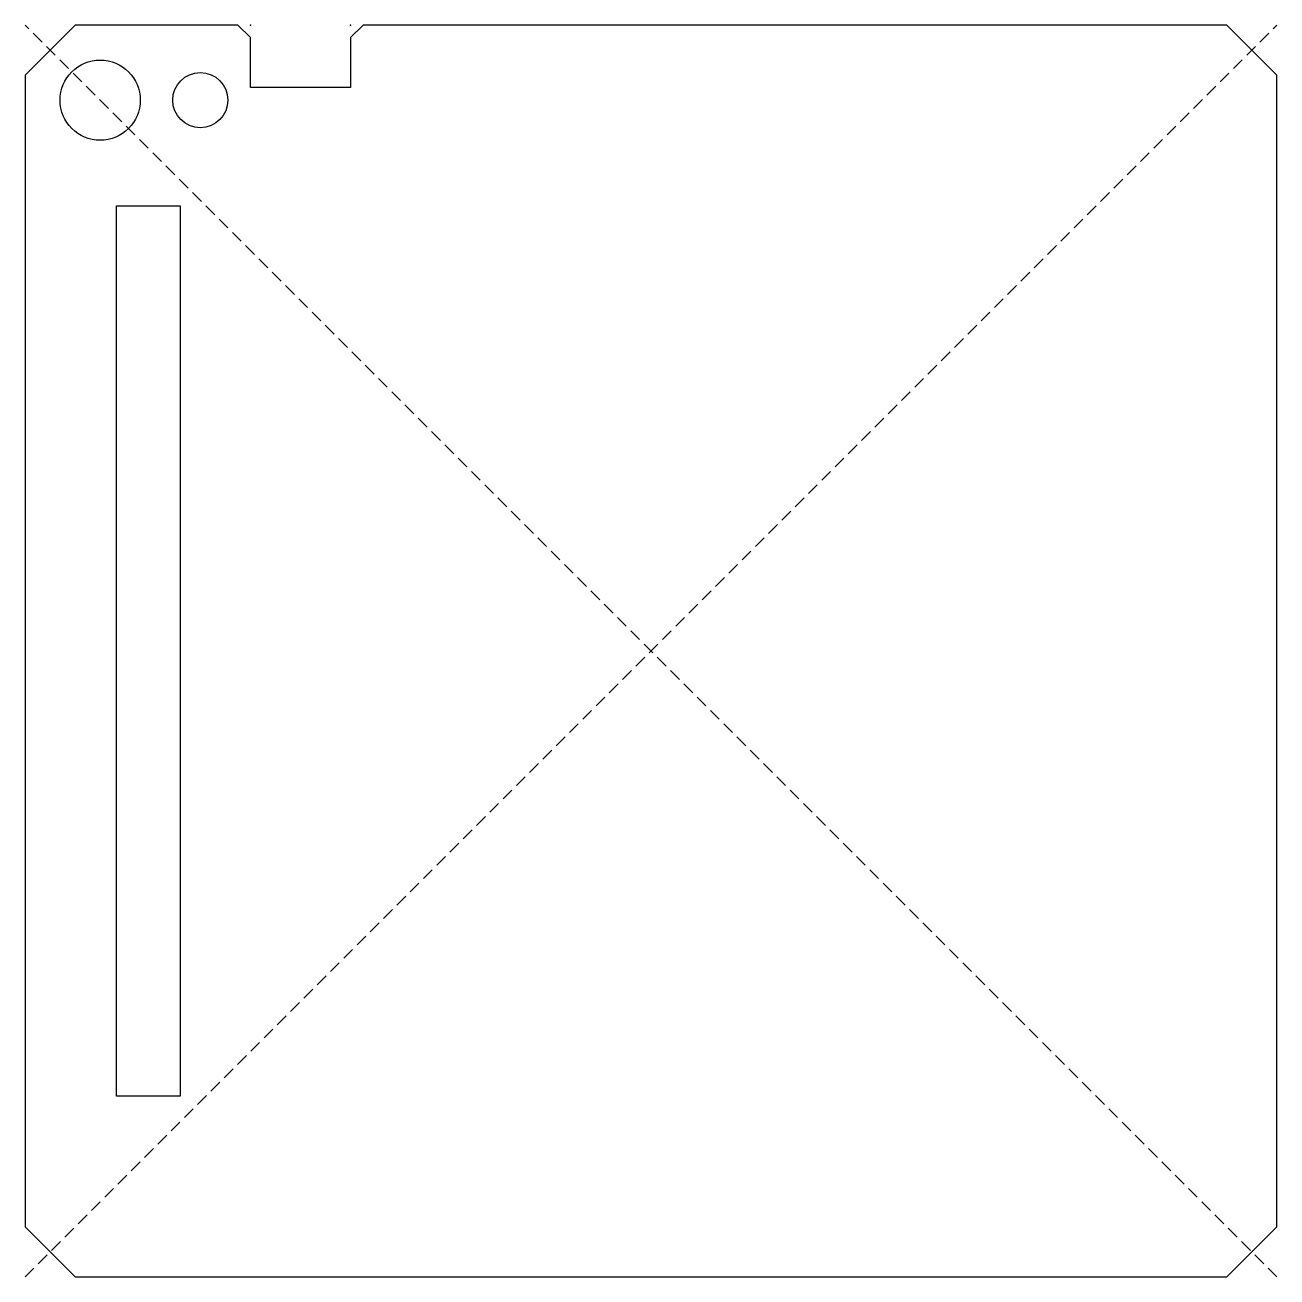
# Model space of a CAD drawing. Header units: millimetres. Extents: x -25 to 25, y -25 to 25.
import ezdxf

# ---------------------------------------------------------------- set-up
doc = ezdxf.new("R2010")
doc.units = ezdxf.units.MM
doc.linetypes.add('DASHED', pattern=[0.75, 0.5, -0.25])
doc.layers.get('0').update_dxf_attribs({"linetype": 'CONTINUOUS'})

msp = doc.modelspace()

# ---------------------------------------------------------------- linework, layer by layer
at = {"linetype": 'DASHED'}
for p, q in [((-25, -25), (25, 25)), ((25, -25), (-25, 25))]:
    msp.add_line(p, q, dxfattribs=at)
for points in [[(-23, -25), (23, -25), (25, -23), (25, 23), (23, 25), (-11.5, 25), (-12, 24.5), (-12, 22.5), (-16, 22.5), (-16, 24.5), (-16.5, 25), (-23, 25), (-25, 23), (-25, -23)], [(-21.35, 17.78), (-18.81, 17.78), (-18.81, -17.78), (-21.35, -17.78)]]:
    msp.add_lwpolyline(points, close=True)
for centre, radius in [((-22, 22), 1.6), ((-18, 22), 1.1)]:
    msp.add_circle(centre, radius)
for p in [(-16, 25), (-12, 25), (0, 0), (0, 0)]:
    msp.add_point(p)

doc.saveas('drawing.dxf')
